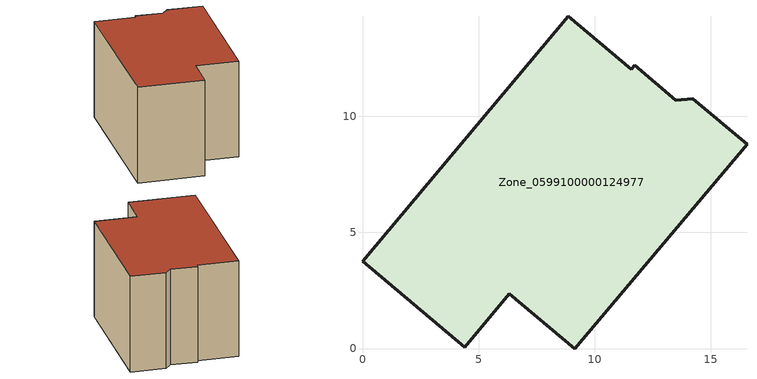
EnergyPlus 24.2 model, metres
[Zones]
Zone_0599100000124977
 floor ground (C_G): 0,3.75 8.87,14.31 11.58,12.04 11.73,12.21 13.51,10.71 14.23,10.77 16.57,8.81 9.15,0 6.33,2.35 4.4,0.05 z0
 wall outside (C_F): 6.33,2.35 9.15,0 16.57,8.81 14.23,10.77 13.51,10.71 11.73,12.21 11.58,12.04 8.87,14.31 0,3.75 4.4,0.05 6.33,2.35 z0:8.63
 roof outside (C_R): 8.87,14.31 0,3.75 4.4,0.05 6.33,2.35 9.15,0 16.57,8.81 14.23,10.77 13.51,10.71 11.73,12.21 11.58,12.04 z8.63
[BUILDING]
Pand.0599100000124977: North Axis=0; Terrain=City; Loads Convergence Tolerance Value=0.04; Temperature Convergence Tolerance Value=0.4; Solar Distribution=FullExterior; Maximum Number of Warmup Days=25; Minimum Number of Warmup Days=1
[Site:Location]
Rotterdam.The.Hague.AP_ZH_NLD Design_Conditions: Latitude=51.96; Longitude=4.45; Time Zone=1; Elevation=-4.5
[SITE:GROUNDTEMPERATURE:BUILDINGSURFACE]
18, 18, 18, 18, 18, 18, 18, 18, 18, 18, 18, 18
[MATERIAL] Thermal Absorptance=0.9; Solar Absorptance=0.7; Visible Absorptance=0.7
Name | Roughness | Thickness | Conductivity | Density | Specific Heat
G.TC.1946 | MediumSmooth | 0.15 | 1 | 540 | 1210
F.TC.1946 | Rough | 0.3 | 0.857143 | 1920 | 840
R.TC.1946 | MediumRough | 0.2 | 0.909091 | 1500 | 1000
[CONSTRUCTION]
C_G: G.TC.1946
C_F: F.TC.1946
C_R: R.TC.1946
[ZONE]
Zone_0599100000124977: Type=1; Multiplier=1; Ceiling Height=Autocalculate; Volume=Autocalculate; Floor Area=autocalculate; Part of Total Floor Area=Yes
[ZONEINFILTRATION:DESIGNFLOWRATE]
Infil_Zone_0599100000124977: Zone or ZoneList or Space or SpaceList=Zone_0599100000124977; Schedule=AlwaysOn; Design Flow Rate Calculation Method=Flow/Area; Flow Rate per Floor Area=0.003; Constant Term Coefficient=1; Temperature Term Coefficient=0; Velocity Term Coefficient=0; Velocity Squared Term Coefficient=0
[HVACTEMPLATE:ZONE:IDEALLOADSAIRSYSTEM]
Zone_0599100000124977: Maximum Heating Supply Air Temperature=50; Minimum Cooling Supply Air Temperature=13; Maximum Heating Supply Air Humidity Ratio=0.0156; Minimum Cooling Supply Air Humidity Ratio=0.0077; Heating Limit=NoLimit; Cooling Limit=NoLimit; Dehumidification Control Type=ConstantSensibleHeatRatio; Cooling Sensible Heat Ratio=0.7; Dehumidification Setpoint=60; Humidification Control Type=None; Humidification Setpoint=30; Outdoor Air Method=None; Outdoor Air Flow Rate per Person=0.00944; Outdoor Air Flow Rate per Zone Floor Area=0; Outdoor Air Flow Rate per Zone=0; Demand Controlled Ventilation Type=None; Outdoor Air Economizer Type=NoEconomizer; Heat Recovery Type=None; Sensible Heat Recovery Effectiveness=0.7; Latent Heat Recovery Effectiveness=0.65
[ZONECONTROL:THERMOSTAT]
ThermostatControl_Zone_0599100000124977: Zone or ZoneList=Zone_0599100000124977; Control Type Schedule=DualSetpointControlType; Control 1=Thermostat_Zone_0599100000124977; Temperature Difference Between Cutout And Setpoint=0
[THERMOSTATSETPOINT:DUALSETPOINT]
Thermostat_Zone_0599100000124977: Heating Setpoint Temperature Schedule=HeatingSetpoint_Zone_0599100000124977; Cooling Setpoint Temperature Schedule=CoolingSetpoint_Zone_0599100000124977
[SCHEDULE:COMPACT]
HeatingSetpoint_Zone_0599100000124977: Through: 12/31, For: AllDays, Until: 24:00, 21
CoolingSetpoint_Zone_0599100000124977: Through: 12/31, For: AllDays, Until: 24:00, 24
DualSetpointControlType: Through: 12/31, For: AllDays, Until: 24:00, 4
AlwaysOn: Through: 12/31, For: AllDays, Until: 24:00, 1
